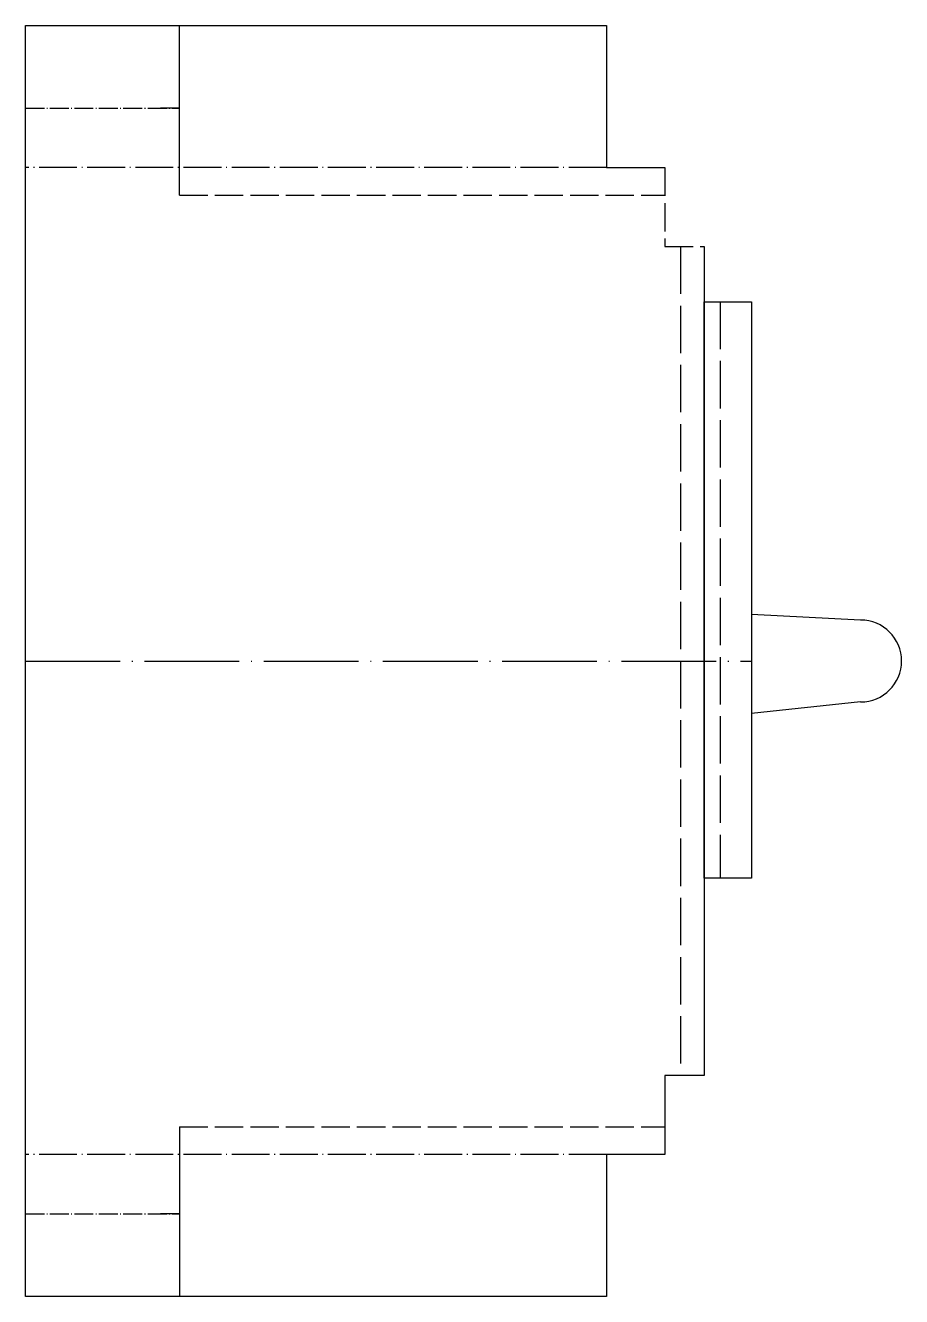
# Model space of a CAD drawing. Extents: x 0 to 111, y 0 to 161.
import ezdxf

# ---------------------------------------------------------------- set-up
doc = ezdxf.new("R2010")
doc.units = 0
doc.linetypes.add('ACAD_ISO02W100', pattern=[15, 12, -3])
doc.linetypes.add('ACAD_ISO04W100', pattern=[30, 24, -3, 0, -3])

# ---------------------------------------------------------------- blocks, each defined once
blk = doc.blocks.new('hjgh')
for p, q in [((-210783.5, -223816.76), (-210783.5, -223795.26)), ((-210729.37, -223813.26), (-210722, -223813.26)), ((-210717, -223823.26), (-210717, -223928.26)), ((-210697.19, -223870.57), (-210711, -223869.89)), ((-210697.19, -223880.95), (-210711, -223882.41)), ((-210722, -223928.26), (-210722, -223938.26)), ((-210717, -223928.26), (-210722, -223928.26)), ((-210783.5, -223934.76), (-210783.5, -223956.26)), ((-210722, -223938.26), (-210729.37, -223938.26))]:
    blk.add_line(p, q)
at = {"color": 45, "linetype": 'ACAD_ISO04W100', "ltscale": 0.1}
for p, q in [((-210803, -223805.76), (-210783.5, -223805.76)), ((-210783.5, -223805.76), (-210786, -223805.76)), ((-210803, -223945.76), (-210783.5, -223945.76)), ((-210783.5, -223945.76), (-210786, -223945.76))]:
    blk.add_line(p, q, dxfattribs=at)
at = {"color": 6, "linetype": 'ACAD_ISO04W100', "ltscale": 0.2}
for p, q in [((-210729.37, -223813.26), (-210803, -223813.26)), ((-210729.37, -223938.26), (-210803, -223938.26))]:
    blk.add_line(p, q, dxfattribs=at)
at = {"linetype": 'ACAD_ISO02W100', "ltscale": 0.3}
for p, q in [((-210722, -223813.26), (-210722, -223823.26)), ((-210783.5, -223816.76), (-210722, -223816.76)), ((-210722, -223823.26), (-210717, -223823.26)), ((-210783.5, -223934.76), (-210722, -223934.76))]:
    blk.add_line(p, q, dxfattribs=at)
at = {"color": 31, "linetype": 'ACAD_ISO02W100', "ltscale": 0.5}
for p, q in [((-210720, -223823.26), (-210720, -223928.26)), ((-210715, -223830.26), (-210715, -223903.26))]:
    blk.add_line(p, q, dxfattribs=at)
at = {"color": 31, "linetype": 'ACAD_ISO04W100', "ltscale": 0.5}
blk.add_line((-210803, -223875.76), (-210711, -223875.76), dxfattribs=at)
blk.add_lwpolyline([(-210729.37, -223938.26), (-210729.37, -223956.26), (-210803, -223956.26), (-210803, -223795.26), (-210729.37, -223795.26), (-210729.37, -223813.26)])
blk.add_lwpolyline([(-210717, -223830.26), (-210711, -223830.26), (-210711, -223903.26), (-210717, -223903.26)], close=True)
blk.add_arc((-210697.19, -223875.76), 5.19, 270, 90)

msp = doc.modelspace()

# ---------------------------------------------------------------- block references
msp.add_blockref('hjgh', (210803, 223956.26))

doc.saveas('drawing.dxf')
